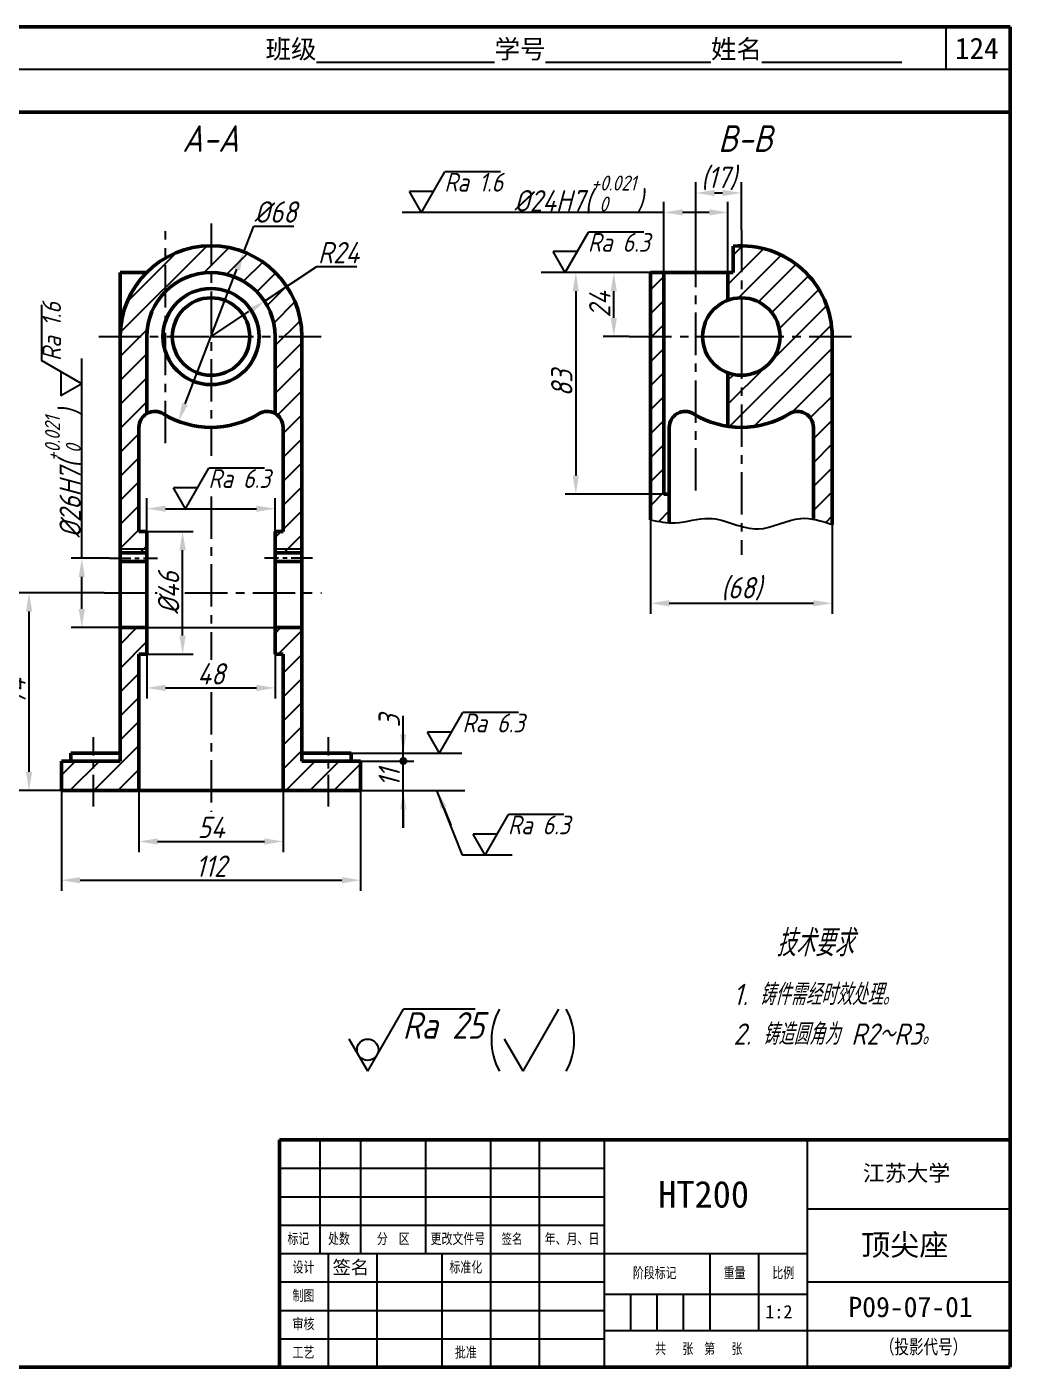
# Model space of a CAD drawing. Header units: millimetres. Extents: x 0 to 322, y 0 to 251.
# Drawn here: x 137.9 to 322, y 0 to 251 of the extents above; entities that cross this region are included whole.
import ezdxf

# ---------------------------------------------------------------- set-up
doc = ezdxf.new("R2010")
doc.units = ezdxf.units.MM
doc.header["$LTSCALE"] = 0.25
doc.linetypes.add('CENTER', pattern=[50.8, 31.75, -6.35, 6.35, -6.35])
for name, color, linetype in [('尺寸层', 7, 'Continuous'), ('点画线层', 7, 'CENTER'), ('细实线层', 7, 'Continuous')]:
    doc.layers.add(name, color=color, linetype=linetype)
doc.layers.add('粗实线层', color=7, linetype='Continuous', lineweight=50)
doc.styles.get("Standard").update_dxf_attribs({"font": 'gbeitc.shx', "height": 4, "bigfont": 'gbcbig.shx'})
doc.styles.add('宋体', font='SimSun.ttf', dxfattribs={"height": 3})
doc.dimstyles.new('ISO-25', dxfattribs={"dimtxt": 4, "dimasz": 3.5, "dimexe": 2, "dimexo": 0, "dimtad": 1, "dimtoh": 1, "dimdsep": 46, "dimtxsty": 'Standard', "dimcen": 0, "dimclrd": 256, "dimclre": 256, "dimclrt": 256, "dimadec": 0, "dimazin": 0, "dimtfac": 1, "dimtmove": 0, "dimatfit": 2, "dimfxl": 0, "dimlwd": -1, "dimlwe": -1, "dimarcsym": 0})

# ---------------------------------------------------------------- blocks, each defined once
blk = doc.blocks.new('*D2')
at = {"layer": 'Defpoints', "color": 0, "transparency": 16777216}
for p in [(144.41, 107.99), (200.41, 107.99), (200.41, 91.19)]:
    blk.add_point(p, dxfattribs=at)
at = {"layer": '细实线层', "transparency": 16777216}
for p, q in [((144.41, 107.99), (144.41, 89.19)), ((200.41, 107.99), (200.41, 89.19)), ((147.91, 91.19), (196.91, 91.19))]:
    blk.add_line(p, q, dxfattribs=at)
for points in [[(147.91, 91.77), (147.91, 90.61), (144.41, 91.19)], [(196.91, 91.77), (196.91, 90.61), (200.41, 91.19)]]:
    blk.add_solid(points, dxfattribs=at)
at = {"layer": '细实线层', "transparency": 16777216, "insert": (172.41, 93.82), "char_height": 4, "attachment_point": 5}
blk.add_mtext('112', dxfattribs=at)
blk = doc.blocks.new('*D3')
at = {"layer": 'Defpoints', "color": 0, "transparency": 16777216}
for p in [(138.35, 144.99), (152.41, 144.99), (144.41, 107.99)]:
    blk.add_point(p, dxfattribs=at)
at = {"layer": '细实线层', "transparency": 16777216}
for p, q in [((152.41, 144.99), (136.35, 144.99)), ((138.35, 111.49), (138.35, 141.49)), ((144.41, 107.99), (136.35, 107.99))]:
    blk.add_line(p, q, dxfattribs=at)
for points in [[(137.77, 141.49), (138.94, 141.49), (138.35, 144.99)], [(137.77, 111.49), (138.94, 111.49), (138.35, 107.99)]]:
    blk.add_solid(points, dxfattribs=at)
at = {"layer": '细实线层', "transparency": 16777216, "insert": (135.73, 126.49), "char_height": 4, "attachment_point": 5, "rotation": 90}
blk.add_mtext('74', dxfattribs=at)
blk = doc.blocks.new('*D4')
at = {"layer": 'Defpoints', "color": 0, "transparency": 16777216}
for p in [(153.41, 151.49), (148.23, 138.49), (155.41, 138.49)]:
    blk.add_point(p, dxfattribs=at)
at = {"layer": '细实线层', "transparency": 16777216}
for p, q in [((148.23, 151.49), (148.23, 179.62)), ((153.41, 151.49), (146.23, 151.49)), ((148.23, 141.99), (148.23, 147.99)), ((155.41, 138.49), (146.23, 138.49))]:
    blk.add_line(p, q, dxfattribs=at)
for points in [[(147.64, 147.99), (148.81, 147.99), (148.23, 151.49)], [(147.64, 141.99), (148.81, 141.99), (148.23, 138.49)]]:
    blk.add_solid(points, dxfattribs=at)
at = {"layer": '细实线层', "transparency": 16777216, "insert": (144.89, 167.31), "char_height": 4, "attachment_point": 5, "rotation": 90}
blk.add_mtext('%%C26H7({\\H0.7x;\\S+0.021^  0;})', dxfattribs=at)
blk = doc.blocks.new('*D6')
at = {"layer": 'Defpoints', "color": 0, "transparency": 16777216}
for p in [(158.91, 107.99), (185.91, 107.99), (185.91, 98.45)]:
    blk.add_point(p, dxfattribs=at)
at = {"layer": '尺寸层', "transparency": 16777216}
for p, q in [((158.91, 107.99), (158.91, 96.45)), ((185.91, 107.99), (185.91, 96.45)), ((162.41, 98.45), (182.41, 98.45))]:
    blk.add_line(p, q, dxfattribs=at)
for points in [[(162.41, 99.03), (162.41, 97.86), (158.91, 98.45)], [(182.41, 99.03), (182.41, 97.86), (185.91, 98.45)]]:
    blk.add_solid(points, dxfattribs=at)
at = {"layer": '尺寸层', "transparency": 16777216, "insert": (172.41, 101.07), "char_height": 4, "attachment_point": 5}
blk.add_mtext('54', dxfattribs=at)
blk = doc.blocks.new('*D15')
at = {"layer": 'Defpoints', "color": 0, "transparency": 16777216}
for p in [(271.68, 219.89), (271.68, 212.99), (263.18, 210.14)]:
    blk.add_point(p, dxfattribs=at)
at = {"layer": '尺寸层', "transparency": 16777216}
for p, q in [((263.18, 210.14), (263.18, 221.89)), ((271.68, 212.99), (271.68, 221.89)), ((266.68, 219.89), (268.18, 219.89))]:
    blk.add_line(p, q, dxfattribs=at)
for points in [[(266.68, 220.47), (266.68, 219.31), (263.18, 219.89)], [(268.18, 220.47), (268.18, 219.31), (271.68, 219.89)]]:
    blk.add_solid(points, dxfattribs=at)
at = {"layer": '尺寸层', "transparency": 16777216, "insert": (267.43, 222.6), "char_height": 4, "attachment_point": 5}
blk.add_mtext('(17)', dxfattribs=at)
blk = doc.blocks.new('*D16')
at = {"layer": 'Defpoints', "color": 0, "transparency": 16777216}
for p in [(247.8, 204.99), (254.68, 204.99), (250.68, 192.99)]:
    blk.add_point(p, dxfattribs=at)
at = {"layer": '尺寸层', "transparency": 16777216}
for p, q in [((254.68, 204.99), (245.8, 204.99)), ((247.8, 196.49), (247.8, 201.49)), ((250.68, 192.99), (245.8, 192.99))]:
    blk.add_line(p, q, dxfattribs=at)
for points in [[(247.22, 201.49), (248.39, 201.49), (247.8, 204.99)], [(247.22, 196.49), (248.39, 196.49), (247.8, 192.99)]]:
    blk.add_solid(points, dxfattribs=at)
at = {"layer": '尺寸层', "transparency": 16777216, "insert": (245.18, 198.99), "char_height": 4, "attachment_point": 5, "rotation": 90}
blk.add_mtext('24', dxfattribs=at)
blk = doc.blocks.new('*D17')
at = {"layer": 'Defpoints', "color": 0, "transparency": 16777216}
for p in [(254.68, 204.99), (240.69, 163.49), (257.18, 163.49)]:
    blk.add_point(p, dxfattribs=at)
at = {"layer": '尺寸层', "transparency": 16777216}
for p, q in [((254.68, 204.99), (238.69, 204.99)), ((240.69, 201.49), (240.69, 166.99)), ((257.18, 163.49), (238.69, 163.49))]:
    blk.add_line(p, q, dxfattribs=at)
for points in [[(240.11, 201.49), (241.27, 201.49), (240.69, 204.99)], [(240.11, 166.99), (241.27, 166.99), (240.69, 163.49)]]:
    blk.add_solid(points, dxfattribs=at)
at = {"layer": '尺寸层', "transparency": 16777216, "insert": (238.07, 184.24), "char_height": 4, "attachment_point": 5, "rotation": 90}
blk.add_mtext('83', dxfattribs=at)
blk = doc.blocks.new('*D18')
at = {"layer": 'Defpoints', "color": 0, "transparency": 16777216}
for p in [(257.18, 216.25), (257.18, 204.99), (269.18, 204.99)]:
    blk.add_point(p, dxfattribs=at)
at = {"layer": '尺寸层', "transparency": 16777216}
for p, q in [((257.18, 216.25), (228.72, 216.25)), ((257.18, 204.99), (257.18, 218.25)), ((265.68, 216.25), (260.68, 216.25)), ((269.18, 204.99), (269.18, 218.25))]:
    blk.add_line(p, q, dxfattribs=at)
for points in [[(260.68, 216.83), (260.68, 215.66), (257.18, 216.25)], [(265.68, 216.83), (265.68, 215.66), (269.18, 216.25)]]:
    blk.add_solid(points, dxfattribs=at)
at = {"layer": '尺寸层', "transparency": 16777216, "insert": (241.2, 219.58), "char_height": 4, "attachment_point": 5}
blk.add_mtext('%%C24H7({\\H0.7x;\\S+0.021^  0;})', dxfattribs=at)
blk = doc.blocks.new('*D21')
at = {"layer": 'Defpoints', "color": 0, "transparency": 16777216}
for p in [(160.41, 156.49), (167.09, 156.49), (160.41, 133.49)]:
    blk.add_point(p, dxfattribs=at)
at = {"layer": '尺寸层', "transparency": 16777216}
for p, q in [((160.41, 156.49), (169.09, 156.49)), ((167.09, 136.99), (167.09, 152.99)), ((160.41, 133.49), (169.09, 133.49))]:
    blk.add_line(p, q, dxfattribs=at)
for points in [[(166.51, 152.99), (167.67, 152.99), (167.09, 156.49)], [(166.51, 136.99), (167.67, 136.99), (167.09, 133.49)]]:
    blk.add_solid(points, dxfattribs=at)
at = {"layer": '尺寸层', "transparency": 16777216, "insert": (164.47, 144.99), "char_height": 4, "attachment_point": 5, "rotation": 90}
blk.add_mtext('%%C46', dxfattribs=at)
blk = doc.blocks.new('*D24')
at = {"layer": 'Defpoints', "color": 0, "transparency": 16777216}
for p in [(182.43, 199.61), (172.41, 192.99)]:
    blk.add_point(p, dxfattribs=at)
at = {"layer": '尺寸层', "transparency": 16777216}
for p, q in [((182.43, 199.61), (192.24, 206.09)), ((192.24, 206.09), (199.7, 206.09)), ((172.41, 192.99), (179.5, 197.68))]:
    blk.add_line(p, q, dxfattribs=at)
blk.add_solid([(179.18, 198.16), (179.83, 197.19), (182.43, 199.61)], dxfattribs=at)
at = {"layer": '尺寸层', "transparency": 16777216, "insert": (196.28, 208.71), "char_height": 4, "attachment_point": 5}
blk.add_mtext('R24', dxfattribs=at)
blk = doc.blocks.new('*D26')
at = {"layer": 'Defpoints', "color": 0, "transparency": 16777216}
for p in [(178.53, 208.85), (166.29, 177.13)]:
    blk.add_point(p, dxfattribs=at)
at = {"layer": '尺寸层', "transparency": 16777216}
for p, q in [((178.53, 208.85), (180.4, 213.69)), ((180.4, 213.69), (187.94, 213.69)), ((167.55, 180.4), (177.27, 205.59))]:
    blk.add_line(p, q, dxfattribs=at)
for points in [[(176.73, 205.8), (177.82, 205.38), (178.53, 208.85)], [(167.01, 180.61), (168.1, 180.19), (166.29, 177.13)]]:
    blk.add_solid(points, dxfattribs=at)
at = {"layer": '尺寸层', "transparency": 16777216, "insert": (184.49, 216.32), "char_height": 4, "attachment_point": 5}
blk.add_mtext('%%C68', dxfattribs=at)
blk = doc.blocks.new('*D27')
at = {"layer": 'Defpoints', "color": 0, "transparency": 16777216}
for p in [(160.41, 133.49), (184.41, 133.49), (184.41, 127.2)]:
    blk.add_point(p, dxfattribs=at)
at = {"layer": '尺寸层', "transparency": 16777216}
for p, q in [((160.41, 133.49), (160.41, 125.2)), ((184.41, 133.49), (184.41, 125.2)), ((163.91, 127.2), (180.91, 127.2))]:
    blk.add_line(p, q, dxfattribs=at)
for points in [[(163.91, 127.79), (163.91, 126.62), (160.41, 127.2)], [(180.91, 127.79), (180.91, 126.62), (184.41, 127.2)]]:
    blk.add_solid(points, dxfattribs=at)
at = {"layer": '尺寸层', "transparency": 16777216, "insert": (172.41, 129.83), "char_height": 4, "attachment_point": 5}
blk.add_mtext('48', dxfattribs=at)
blk = doc.blocks.new('*D28')
at = {"layer": 'Defpoints', "color": 0, "transparency": 16777216}
for p in [(254.68, 158.67), (288.68, 157.82), (288.68, 143.05)]:
    blk.add_point(p, dxfattribs=at)
at = {"layer": '尺寸层', "transparency": 16777216}
for p, q in [((254.68, 158.67), (254.68, 141.05)), ((288.68, 157.82), (288.68, 141.05)), ((258.18, 143.05), (285.18, 143.05))]:
    blk.add_line(p, q, dxfattribs=at)
for points in [[(258.18, 143.63), (258.18, 142.47), (254.68, 143.05)], [(285.18, 143.63), (285.18, 142.47), (288.68, 143.05)]]:
    blk.add_solid(points, dxfattribs=at)
at = {"layer": '尺寸层', "transparency": 16777216, "insert": (271.68, 145.76), "char_height": 4, "attachment_point": 5}
blk.add_mtext('(68)', dxfattribs=at)
blk = doc.blocks.new('*D29')
at = {"layer": 'Defpoints', "color": 0, "transparency": 16777216}
for p in [(184.41, 160.76), (160.41, 156.49), (184.41, 156.49)]:
    blk.add_point(p, dxfattribs=at)
at = {"layer": '尺寸层', "transparency": 16777216}
for p, q in [((160.41, 156.49), (160.41, 162.76)), ((163.91, 160.76), (180.91, 160.76)), ((184.41, 156.49), (184.41, 162.76))]:
    blk.add_line(p, q, dxfattribs=at)
for points in [[(163.91, 161.34), (163.91, 160.18), (160.41, 160.76)], [(180.91, 161.34), (180.91, 160.18), (184.41, 160.76)]]:
    blk.add_solid(points, dxfattribs=at)

msp = doc.modelspace()

# ---------------------------------------------------------------- hatches: boundary and pattern name
at = {"layer": '尺寸层'}
h = msp.add_hatch(color=256, dxfattribs=at)
h.dxf.hatch_style = 1
edge = h.paths.add_edge_path()
edge.add_arc((208.395, 113.493), 0.583, 0, 360)
at = {"layer": '细实线层'}
h = msp.add_hatch(dxfattribs=at)
h.set_pattern_fill('ANSI31', color=256)
h.set_pattern_definition([(45, (0, 29.3356), (-2.245064, 2.245064), [])])
edge = h.paths.add_edge_path()
edge.add_line((163.912, 201.463), (163.912, 207.715))
edge.add_arc((172.412, 192.993), 17, 120, 180)
edge.add_line((155.412, 192.993), (160.412, 192.993))
edge.add_arc((172.412, 192.993), 12, 135.09947, 180, ccw=False)
edge = h.paths.add_edge_path()
edge.add_line((160.412, 192.993), (155.412, 192.993))
edge.add_line((155.412, 192.993), (155.412, 153.193))
edge.add_line((155.412, 153.193), (156.112, 152.493))
edge.add_line((156.112, 152.493), (159.712, 152.493))
edge.add_line((159.712, 152.493), (160.412, 153.193))
edge.add_line((160.412, 153.193), (160.412, 156.493))
edge.add_line((160.412, 156.493), (158.912, 156.493))
edge.add_line((158.912, 156.493), (158.912, 175.971))
edge.add_arc((161.912, 175.971), 3, 120, 180, ccw=False)
edge.add_line((160.412, 178.569), (160.412, 192.993))
edge = h.paths.add_edge_path()
edge.add_arc((172.412, 192.993), 17, 90, 120)
edge.add_line((163.912, 207.715), (163.912, 201.463))
edge.add_arc((172.412, 192.993), 12, 90, 135.09947, ccw=False)
edge.add_line((172.412, 204.993), (172.412, 209.993))
edge = h.paths.add_edge_path()
edge.add_line((172.412, 209.993), (172.412, 204.993))
edge.add_arc((172.412, 192.993), 12, 0, 90, ccw=False)
edge.add_line((184.412, 192.993), (189.412, 192.993))
edge.add_arc((172.412, 192.993), 17, 0, 90)
edge = h.paths.add_edge_path()
edge.add_line((189.412, 192.993), (184.412, 192.993))
edge.add_line((184.412, 192.993), (184.412, 178.569))
edge.add_arc((182.912, 175.971), 3, 0, 60, ccw=False)
edge.add_line((185.912, 175.971), (185.912, 156.493))
edge.add_line((185.912, 156.493), (184.412, 156.493))
edge.add_line((184.412, 156.493), (184.412, 153.193))
edge.add_line((184.412, 153.193), (185.112, 152.493))
edge.add_line((185.112, 152.493), (188.712, 152.493))
edge.add_line((188.712, 152.493), (189.412, 153.193))
edge.add_line((189.412, 153.193), (189.412, 192.993))
h.paths.add_polyline_path([(158.912, 133.493), (160.412, 133.493), (160.412, 138.493), (155.412, 138.493), (155.412, 113.493), (150.412, 113.493), (150.412, 107.993), (158.912, 107.993)])
h.paths.add_polyline_path([(150.412, 113.493), (144.412, 113.493), (144.412, 107.993), (150.412, 107.993)])
h.paths.add_polyline_path([(189.412, 138.493), (184.412, 138.493), (184.412, 133.493), (185.912, 133.493), (185.912, 107.993), (194.412, 107.993), (194.412, 113.493), (189.412, 113.493)])
h.paths.add_polyline_path([(200.412, 113.493), (194.412, 113.493), (194.412, 107.993), (200.412, 107.993)])
h.paths.add_polyline_path([(155.762, 153.193), (155.412, 153.193), (155.412, 152.493)], flags=16)
h.paths.add_polyline_path([(160.412, 153.193), (160.062, 153.193), (160.412, 152.493)])
h.paths.add_polyline_path([(184.599, 153.193), (184.412, 153.193), (184.412, 152.493)], flags=16)
h.paths.add_polyline_path([(189.412, 153.193), (189.237, 153.193), (189.412, 152.493)], flags=17)
h = msp.add_hatch(dxfattribs=at)
h.set_pattern_fill('ANSI31', color=256)
h.set_pattern_definition([(45, (-7.5285, 29.3356), (-2.245064, 2.245064), [])])
h.paths.add_polyline_path([(257.178, 204.993), (254.678, 204.993), (254.678, 192.993), (257.178, 192.993)])
edge = h.paths.add_edge_path()
edge.add_spline(control_points=[(254.678, 158.669), (255.845, 158.436), (257.011, 158.24), (258.178, 158.117)], knot_values=[0, 0, 0, 0, 3.5264253, 3.5264253, 3.5264253, 3.5264253], degree=3, periodic=0)
edge.add_line((258.178, 158.117), (258.178, 163.493))
edge.add_line((258.178, 163.493), (257.178, 163.493))
edge.add_line((257.178, 163.493), (257.178, 192.993))
edge.add_line((257.178, 192.993), (254.678, 192.993))
edge.add_line((254.678, 192.993), (254.678, 158.669))
edge = h.paths.add_edge_path()
edge.add_arc((271.678, 192.993), 17, 90, 95.06209)
edge.add_line((270.178, 209.927), (270.178, 204.993))
edge.add_line((270.178, 204.993), (269.178, 204.993))
edge.add_line((269.178, 204.993), (269.178, 199.798))
edge.add_arc((271.678, 192.993), 7.25, 90, 110.17127, ccw=False)
edge.add_line((271.678, 200.243), (271.678, 209.993))
edge = h.paths.add_edge_path()
edge.add_line((271.678, 209.993), (271.678, 200.243))
edge.add_arc((271.678, 192.993), 7.25, 0, 90, ccw=False)
edge.add_line((278.928, 192.993), (288.678, 192.993))
edge.add_arc((271.678, 192.993), 17, 0, 90)
edge = h.paths.add_edge_path()
edge.add_arc((271.678, 192.993), 7.25, 249.82873, 270, ccw=False)
edge.add_line((269.178, 186.188), (269.178, 176.178))
edge.add_arc((271.678, 192.993), 17, 261.54348, 270)
edge.add_line((271.678, 175.993), (271.678, 185.743))
edge = h.paths.add_edge_path()
edge.add_spline(control_points=[(285.178, 158.797), (286.342, 158.533), (287.51, 158.195), (288.678, 157.821)], knot_values=[31.094862, 31.094862, 31.094862, 31.094862, 34.65193, 34.65193, 34.65193, 34.65193], degree=3, periodic=0)
edge.add_line((288.678, 157.821), (288.678, 192.993))
edge.add_line((288.678, 192.993), (278.928, 192.993))
edge.add_arc((271.678, 192.993), 7.25, -90, 0, ccw=False)
edge.add_line((271.678, 185.743), (271.678, 175.993))
edge.add_arc((271.678, 192.993), 17, 270, 301.66824)
edge.add_arc((282.178, 175.971), 3, 0, 121.66824, ccw=False)
edge.add_line((285.178, 175.971), (285.178, 158.797))

# ---------------------------------------------------------------- linework, layer by layer
at = {"lineweight": 50}
for p, q in [((322, 251), (0, 251)), ((322, 0), (322, 251)), ((322, 235), (0, 235)), ((322, 42.56), (185.2, 42.56)), ((185.2, 42.56), (185.2, 0)), ((322, 0), (0, 0))]:
    msp.add_line(p, q, dxfattribs=at)
for p, q in [((310, 243), (310, 251)), ((322, 243), (0, 243)), ((192.8, 42.56), (192.8, 21.28)), ((200.4, 42.56), (200.4, 21.28)), ((212.56, 42.56), (212.56, 21.28)), ((224.72, 42.56), (224.72, 0)), ((233.84, 42.56), (233.84, 0)), ((246, 42.56), (246, 0)), ((284, 42.56), (284, 0)), ((185.2, 37.24), (246, 37.24)), ((185.2, 31.92), (246, 31.92)), ((284, 29.64), (322, 29.64)), ((185.2, 26.6), (246, 26.6)), ((185.2, 21.28), (284, 21.28)), ((194.32, 21.28), (194.32, 0)), ((203.44, 21.28), (203.44, 0)), ((215.6, 21.28), (215.6, 0)), ((265.76, 21.28), (265.76, 6.84)), ((274.88, 21.28), (274.88, 6.84)), ((185.2, 15.96), (246, 15.96)), ((284, 15.96), (322, 15.96)), ((246, 13.68), (284, 13.68)), ((250.94, 13.68), (250.94, 6.84)), ((255.88, 13.68), (255.88, 6.84)), ((260.82, 13.68), (260.82, 6.84)), ((185.2, 10.64), (246, 10.64)), ((185.2, 5.32), (246, 5.32)), ((246, 6.84), (322, 6.84)), ((284, 6.84), (292.172, 6.84)), ((284, 6.84), (292.172, 6.84))]:
    msp.add_line(p, q)
at = {"layer": '尺寸层'}
for p, q in [((228.72, 216.247), (208.164, 216.247)), ((238.691, 204.993), (234.228, 204.993)), ((148.228, 179.618), (148.228, 188.888)), ((160.412, 138.493), (184.412, 138.493)), ((208.395, 100.993), (208.395, 121.993)), ((198.662, 114.993), (219.372, 114.993)), ((200.412, 113.493), (210.395, 113.493)), ((200.412, 113.493), (210.395, 113.493)), ((200.412, 107.993), (219.893, 107.993)), ((219.515, 95.899), (214.68, 107.993)), ((208.395, 104.493), (208.395, 100.993)), ((215.979, 104.743), (217.278, 101.493)), ((228.755, 95.899), (219.515, 95.899)), ((201.739, 55.444), (208.436, 67.044)), ((221.827, 67.044), (208.436, 67.044)), ((230.815, 55.444), (237.512, 67.044)), ((201.739, 55.444), (198.273, 61.446)), ((230.815, 55.444), (227.349, 61.446))]:
    msp.add_line(p, q, dxfattribs=at)
for centre, radius in [((208.395, 113.493), 0.583), ((201.739, 59.446), 2.001)]:
    msp.add_circle(centre, radius, dxfattribs=at)
for centre, start, end in [((236.859, 61.244), 151.02544, 208.97456), ((228.43, 61.244), 331.02544, 28.97456)]:
    msp.add_arc(centre, 11.973, start, end, dxfattribs=at)
for points in [[(207.811, 118.493), (208.978, 118.493), (208.395, 114.993)], [(207.811, 104.493), (208.978, 104.493), (208.395, 107.993)], [(215.438, 104.526), (216.521, 104.959), (214.68, 107.993)]]:
    msp.add_solid(points, dxfattribs=at)
at = {"layer": '点画线层'}
for p, q in [((172.412, 214.156), (172.412, 170.642)), ((163.912, 173.052), (163.912, 212.705)), ((271.678, 212.993), (271.678, 192.993)), ((263.178, 164.142), (263.178, 210.141)), ((151.412, 192.993), (172.412, 192.993)), ((172.412, 192.993), (193.412, 192.993)), ((250.678, 192.993), (271.678, 192.993)), ((271.678, 192.993), (292.678, 192.993)), ((271.678, 192.993), (271.678, 152.136)), ((172.412, 163.06), (172.412, 132.477)), ((152.412, 144.993), (162.315, 144.993)), ((167.538, 144.993), (193.067, 144.993)), ((172.412, 126.393), (172.412, 103.993))]:
    msp.add_line(p, q, dxfattribs=at)
at = {"layer": '点画线层', "ltscale": 0.5}
for p, q in [((153.412, 151.493), (162.412, 151.493)), ((191.412, 151.493), (182.412, 151.493))]:
    msp.add_line(p, q, dxfattribs=at)
at = {"layer": '点画线层', "ltscale": 0.75}
for p, q in [((150.412, 104.993), (150.412, 117.993)), ((194.412, 104.993), (194.412, 117.993))]:
    msp.add_line(p, q, dxfattribs=at)
at = {"layer": '粗实线层'}
for p, q in [((270.178, 209.927), (270.178, 204.993)), ((155.412, 192.993), (155.412, 204.993)), ((155.412, 204.993), (160.37, 204.993)), ((254.678, 204.993), (254.678, 158.669)), ((254.678, 204.993), (270.178, 204.993)), ((257.178, 163.493), (257.178, 204.993)), ((269.178, 199.798), (269.178, 204.993)), ((155.412, 192.993), (155.412, 113.493)), ((160.412, 192.993), (160.412, 178.569)), ((184.412, 192.993), (184.412, 178.569)), ((189.412, 192.993), (189.412, 113.493)), ((288.678, 192.993), (288.678, 157.821)), ((269.178, 176.178), (269.178, 186.188)), ((158.912, 175.971), (158.912, 156.493)), ((185.912, 175.971), (185.912, 156.493)), ((258.178, 175.971), (258.178, 158.117)), ((285.178, 175.971), (285.178, 158.797)), ((257.178, 163.493), (258.178, 163.493)), ((158.912, 156.493), (160.412, 156.493)), ((160.412, 156.493), (160.412, 133.493)), ((184.412, 156.493), (184.412, 133.493)), ((184.412, 156.493), (185.912, 156.493)), ((155.412, 152.493), (160.412, 152.493)), ((155.412, 150.893), (160.412, 150.893)), ((189.412, 152.493), (184.412, 152.493)), ((184.412, 150.893), (189.412, 150.893)), ((155.412, 138.493), (160.412, 138.493)), ((184.412, 138.493), (189.412, 138.493)), ((158.912, 133.493), (158.912, 107.993)), ((158.912, 133.493), (160.412, 133.493)), ((184.412, 133.493), (185.912, 133.493)), ((185.912, 133.493), (185.912, 107.993)), ((144.412, 113.493), (155.412, 113.493)), ((144.412, 107.993), (144.412, 113.493)), ((146.162, 114.993), (155.412, 114.993)), ((146.162, 114.993), (146.162, 113.493)), ((189.412, 114.993), (198.662, 114.993)), ((189.412, 113.493), (200.412, 113.493)), ((198.662, 114.993), (198.662, 113.493)), ((200.412, 107.993), (200.412, 113.493)), ((144.412, 107.993), (200.412, 107.993))]:
    msp.add_line(p, q, dxfattribs=at)
for centre, radius in [((172.412, 192.993), 9), ((172.412, 192.993), 7.25), ((271.678, 192.993), 7.25)]:
    msp.add_circle(centre, radius, dxfattribs=at)
for centre, radius, start, end in [((172.412, 192.993), 17, 0, 180), ((271.678, 192.993), 17, 0, 95.06209), ((172.412, 192.993), 12, 0, 180), ((161.912, 175.971), 3, 58.33176, 180), ((172.412, 192.993), 17, 238.33176, 301.66824), ((182.912, 175.971), 3, 0, 121.66824), ((261.178, 175.971), 3, 58.33176, 180), ((271.678, 192.993), 17, 238.33176, 301.66824), ((282.178, 175.971), 3, 0, 121.66824)]:
    msp.add_arc(centre, radius, start, end, dxfattribs=at)
at = {"layer": '细实线层'}
for p, q in [((211.813, 216.247), (216.187, 223.823)), ((226.575, 223.823), (216.187, 223.823)), ((214.076, 220.167), (209.55, 220.167)), ((211.813, 216.247), (209.55, 220.167)), ((238.691, 204.993), (243.065, 212.569)), ((253.453, 212.569), (243.065, 212.569)), ((240.954, 208.913), (236.428, 208.913)), ((238.691, 204.993), (236.428, 208.913)), ((140.652, 198.914), (140.652, 188.526)), ((148.228, 184.152), (140.652, 188.526)), ((144.308, 186.415), (144.308, 181.889)), ((148.228, 184.152), (144.308, 181.889)), ((167.654, 160.761), (172.028, 168.337)), ((182.416, 168.337), (172.028, 168.337)), ((169.917, 164.681), (165.391, 164.681)), ((167.654, 160.761), (165.391, 164.681)), ((160.412, 153.193), (155.412, 153.193)), ((189.412, 153.193), (184.412, 153.193)), ((215.201, 114.993), (219.575, 122.569)), ((229.963, 122.569), (219.575, 122.569)), ((217.465, 118.913), (212.938, 118.913)), ((215.201, 114.993), (212.938, 118.913)), ((223.72, 95.899), (228.094, 103.475)), ((238.482, 103.475), (228.094, 103.475)), ((225.983, 99.819), (221.457, 99.819)), ((223.72, 95.899), (221.457, 99.819))]:
    msp.add_line(p, q, dxfattribs=at)
msp.add_spline([(254.678, 158.669), (259.299, 158.104), (265.667, 158.952), (274.864, 156.973), (282.787, 158.952), (288.678, 157.821)], degree=3, dxfattribs=at)

# ---------------------------------------------------------------- texts
at = {"style": '宋体'}
for s, height, p in [('班级%%U              %%U学号%%U             %%U姓名%%U           ', 3.5, (182.613, 245.072)), ('124', 4, (311.672, 244.963)), ('江苏大学', 3, (294.419, 34.85)), ('HT200', 5, (256.111, 29.887)), ('顶尖座', 4, (294.087, 20.904)), ('签名', 2.5, (195.163, 17.445)), ('P09-07-01', 3.8, (291.722, 9.383)), ('1:2', 2.5, (276.148, 9.133))]:
    msp.add_text(s, height=height, dxfattribs=at).set_placement(p)
at = {"style": '宋体', "width": 0.75}
for s, height, p in [('标记', 2, (186.716, 23.071)), ('处数', 2, (194.316, 23.071)), ('分  区', 2, (203.458, 23.071)), ('更改文件号', 2, (213.508, 23.071)), ('签名', 1.9, (226.804, 23.071)), ('年、月、日', 2, (234.869, 23.071)), ('设计', 2, (187.669, 17.751)), ('标准化', 2, (217.037, 17.751)), ('阶段标记', 2, (251.378, 16.684)), ('重量', 2, (268.359, 16.684)), ('比例', 2, (277.479, 16.684)), ('制图', 2, (187.669, 12.431)), ('审核', 2, (187.669, 7.111)), ('（投影代号）', 2.66, (297.622, 2.493)), ('工艺', 2, (187.669, 1.791)), ('批准', 2, (218.069, 1.791)), ('共   张  第   张', 2, (255.543, 2.493))]:
    msp.add_text(s, height=height, dxfattribs=at).set_placement(p)
at = {"layer": '尺寸层'}
for s, height, p in [('Ra 1.6', 3.5, (216.079, 220.137)), ('Ra 6.3', 3.5, (242.957, 208.882)), ('Ra 6.3', 3.5, (171.92, 164.65)), ('Ra 6.3', 3.5, (219.468, 118.882)), ('Ra 6.3', 3.5, (227.986, 99.788)), ('技术要求', 5, (278.217, 76.936, -16.935)), ('1. 铸件需经时效处理。', 4, (270.175, 67.798)), ('Ra 25', 5, (208.271, 61.491)), ('2. 铸造圆角为 R2～R3。', 4, (270.175, 60.37))]:
    msp.add_text(s, height=height, dxfattribs=at).set_placement(p)
for s, height, p in [('Ra 1.6', 3.5, (144.339, 188.418)), ('3', 4, (207.77, 119.796)), ('11', 4, (207.77, 108.66))]:
    msp.add_text(s, height=height, rotation=90, dxfattribs=at).set_placement(p)
at = {"layer": '细实线层'}
for s, p in [('A-A', (167.02, 227.571)), ('B-B', (267.349, 227.571))]:
    msp.add_text(s, height=5, dxfattribs=at).set_placement(p)

# ---------------------------------------------------------------- dimensions: what is measured, and where the dimension line sits
at = {"layer": '尺寸层'}
for base, p1, p2, text, picture, middle in [((257.178, 216.247), (269.178, 204.993), (257.178, 204.993), '%%C24H7({\\H0.7x;\\S+0.021^  0;})', '*D18', (241.199, 219.581)), ((271.678, 219.89), (263.178, 210.141), (271.678, 212.993), '(17)', '*D15', (267.428, 222.598)), ((184.412, 160.761), (160.412, 156.493), (184.412, 156.493), ' ', '*D29', (172.412, 160.761)), ((288.678, 143.051), (254.678, 158.669), (288.678, 157.821), '(68)', '*D28', (271.678, 145.759)), ((184.412, 127.204), (160.412, 133.493), (184.412, 133.493), '48', '*D27', (172.412, 129.829)), ((185.912, 98.446), (158.912, 107.993), (185.912, 107.993), '54', '*D6', (172.412, 101.071))]:
    dim = msp.add_linear_dim(base=base, p1=p1, p2=p2, text=text, dimstyle='ISO-25', dxfattribs=at)
    dim.commit()
    dim.dimension.update_dxf_attribs({"geometry": picture, "text_midpoint": middle})
dim = msp.add_diameter_dim_2p(p1=(166.291, 177.133), p2=(178.533, 208.853), text='%%C68', dimstyle='ISO-25', dxfattribs=at)
dim.commit()
dim.dimension.update_dxf_attribs({"geometry": '*D26', "text_midpoint": (184.485, 213.695), "dimtype": 163})
dim = msp.add_radius_dim(center=(172.412, 192.993), mpoint=(182.426, 199.605), text='R24', dimstyle='ISO-25', dxfattribs=at)
dim.commit()
dim.dimension.update_dxf_attribs({"geometry": '*D24', "text_midpoint": (196.283, 206.087), "dimtype": 164})
for base, p1, p2, text, picture, middle in [((240.691, 163.493), (254.678, 204.993), (257.178, 163.493), '83', '*D17', (238.066, 184.243)), ((247.802, 204.993), (250.678, 192.993), (254.678, 204.993), '24', '*D16', (245.177, 198.993)), ((167.091, 156.493), (160.412, 133.493), (160.412, 156.493), '%%C46', '*D21', (164.466, 144.993))]:
    dim = msp.add_linear_dim(base=base, p1=p1, p2=p2, angle=90, text=text, dimstyle='ISO-25', dxfattribs=at)
    dim.commit()
    dim.dimension.update_dxf_attribs({"geometry": picture, "text_midpoint": middle})
at = {"layer": '细实线层'}
dim = msp.add_linear_dim(base=(148.228, 138.493), p1=(153.412, 151.493), p2=(155.412, 138.493), angle=90, text='%%C26H7({\\H0.7x;\\S+0.021^  0;})', dimstyle='ISO-25', override={"dimtoh": 0}, dxfattribs=at)
dim.commit()
dim.dimension.update_dxf_attribs({"geometry": '*D4', "text_midpoint": (148.228, 167.305), "dimtype": 160})
dim = msp.add_linear_dim(base=(138.354, 144.993), p1=(144.412, 107.993), p2=(152.412, 144.993), angle=90, text='74', dimstyle='ISO-25', dxfattribs=at)
dim.commit()
dim.dimension.update_dxf_attribs({"geometry": '*D3', "text_midpoint": (135.729, 126.493)})
dim = msp.add_linear_dim(base=(200.412, 91.19), p1=(144.412, 107.993), p2=(200.412, 107.993), text='112', dimstyle='ISO-25', dxfattribs=at)
dim.commit()
dim.dimension.update_dxf_attribs({"geometry": '*D2', "text_midpoint": (172.412, 93.815)})

doc.saveas('drawing.dxf')
